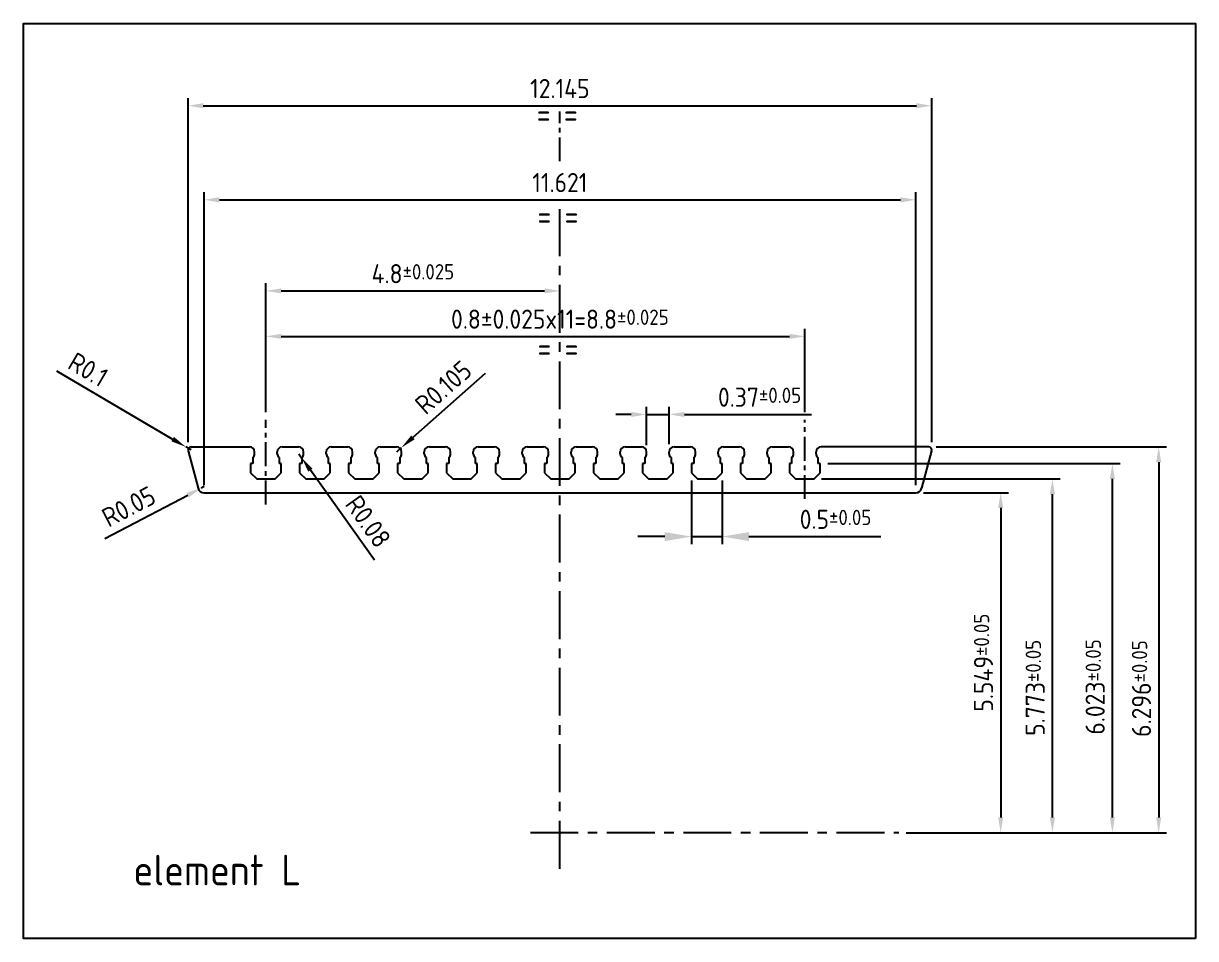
# Model space of a CAD drawing. Extents: x 1213 to 1529, y 605 to 786.
# Drawn here: x 1212.7 to 1365.9, y 606.6 to 726.1 of the extents above; entities that cross this region are included whole.
import ezdxf

# ---------------------------------------------------------------- set-up
doc = ezdxf.new("R2010")
doc.units = 0
doc.linetypes.add('AXES', pattern=[2, 1.25, -0.25, 0.25, -0.25])
doc.layers.add('AXIS', color=4, linetype='AXES', lineweight=25)
doc.layers.add('DIMENSIONS', color=3, linetype='Continuous', lineweight=25)
doc.layers.add('bottom leadframe', color=7, linetype='Continuous')
doc.layers.add('leadframe', color=7, linetype='Continuous')
doc.styles.get("Standard").update_dxf_attribs({"font": 'ISOCP.SHX', "bigfont": 'bigfont.shx'})
doc.dimstyles.new('ST standard', dxfattribs={"dimtxt": 2.5, "dimasz": 3.5, "dimexe": 1, "dimexo": 1, "dimgap": 1, "dimtad": 1, "dimdec": 3, "dimdsep": 46, "dimtxsty": 'STANDARD', "dimcen": 0, "dimclrd": 3, "dimclre": 3, "dimclrt": 1, "dimadec": 0, "dimazin": 2, "dimtol": 1, "dimtp": 0.1, "dimtm": 0.1, "dimtfac": 0.8, "dimtdec": 3, "dimtmove": 0, "dimatfit": 3, "dimfxl": 1, "dimtolj": 2, "dimlwd": -1, "dimlwe": -1, "dimarcsym": 1})
doc.dimstyles.new('ST standard$0', dxfattribs={"dimtxt": 2.5, "dimasz": 2, "dimexe": 1, "dimexo": 1, "dimgap": 1, "dimtad": 1, "dimdec": 3, "dimdsep": 46, "dimtxsty": 'STANDARD', "dimcen": 0, "dimclrd": 3, "dimclre": 3, "dimclrt": 1, "dimadec": 0, "dimazin": 2, "dimtol": 1, "dimtp": 0.1, "dimtm": 0.1, "dimtfac": 0.8, "dimtdec": 3, "dimtmove": 0, "dimatfit": 3, "dimfxl": 1, "dimtolj": 2, "dimlwd": -1, "dimlwe": -1, "dimarcsym": 1})

# ---------------------------------------------------------------- blocks, each defined once
blk = doc.blocks.new('*D26')
at = {"layer": 'Defpoints', "color": 0, "ltscale": 50, "transparency": 16777216}
for p in [(1331.4, 715.32), (1234.24, 670.37), (1331.4, 670.37)]:
    blk.add_point(p, dxfattribs=at)
at = {"layer": 'DIMENSIONS', "color": 3, "linetype": 'ByBlock', "ltscale": 50, "transparency": 16777216}
for p, q in [((1234.24, 671.37), (1234.24, 716.32)), ((1331.4, 671.37), (1331.4, 716.32))]:
    blk.add_line(p, q, dxfattribs=at)
at = {"layer": 'DIMENSIONS', "color": 3, "ltscale": 50, "transparency": 16777216}
blk.add_line((1236.24, 715.32), (1329.4, 715.32), dxfattribs=at)
for points in [[(1236.24, 715.66), (1236.24, 714.99), (1234.24, 715.32)], [(1329.4, 715.66), (1329.4, 714.99), (1331.4, 715.32)]]:
    blk.add_solid(points, dxfattribs=at)
at = {"layer": 'DIMENSIONS', "color": 1, "ltscale": 50, "transparency": 16777216, "insert": (1282.82, 717.57), "char_height": 2.5, "attachment_point": 5}
blk.add_mtext('\\A2;12.145', dxfattribs=at)
blk = doc.blocks.new('*D27')
at = {"layer": 'Defpoints', "color": 0, "ltscale": 50, "transparency": 16777216}
for p in [(1329.31, 703.04), (1236.34, 664.79), (1329.31, 664.79)]:
    blk.add_point(p, dxfattribs=at)
at = {"layer": 'DIMENSIONS', "color": 3, "linetype": 'ByBlock', "ltscale": 50, "transparency": 16777216}
for p, q in [((1236.34, 665.79), (1236.34, 704.04)), ((1329.31, 665.79), (1329.31, 704.04))]:
    blk.add_line(p, q, dxfattribs=at)
at = {"layer": 'DIMENSIONS', "color": 3, "ltscale": 50, "transparency": 16777216}
blk.add_line((1238.34, 703.04), (1327.31, 703.04), dxfattribs=at)
for points in [[(1238.34, 703.37), (1238.34, 702.7), (1236.34, 703.04)], [(1327.31, 703.37), (1327.31, 702.7), (1329.31, 703.04)]]:
    blk.add_solid(points, dxfattribs=at)
at = {"layer": 'DIMENSIONS', "color": 1, "ltscale": 50, "transparency": 16777216, "insert": (1282.82, 705.29), "char_height": 2.5, "attachment_point": 5}
blk.add_mtext('\\A2;11.621', dxfattribs=at)
blk = doc.blocks.new('*D28')
at = {"layer": 'AXIS', "color": 3, "linetype": 'ByBlock', "ltscale": 50, "transparency": 16777216}
for p, q in [((1244.42, 675.32), (1244.42, 692.14)), ((1246.42, 691.14), (1280.82, 691.14))]:
    blk.add_line(p, q, dxfattribs=at)
at = {"layer": 'AXIS', "color": 3, "ltscale": 50, "transparency": 16777216}
for points in [[(1246.42, 691.48), (1246.42, 690.81), (1244.42, 691.14)], [(1280.82, 691.48), (1280.82, 690.81), (1282.82, 691.14)]]:
    blk.add_solid(points, dxfattribs=at)
at = {"layer": 'Defpoints', "color": 0, "ltscale": 50, "transparency": 16777216}
for p in [(1282.82, 691.14), (1282.82, 691.14), (1244.42, 674.32)]:
    blk.add_point(p, dxfattribs=at)
at = {"layer": 'AXIS', "color": 1, "ltscale": 50, "transparency": 16777216, "insert": (1263.62, 693.39), "char_height": 2.5, "attachment_point": 5}
blk.add_mtext('\\A2;4.8{\\H2;±0.025}', dxfattribs=at)
blk = doc.blocks.new('*D29')
at = {"layer": 'AXIS', "color": 3, "linetype": 'ByBlock', "ltscale": 50, "transparency": 16777216}
for p, q in [((1244.42, 675.32), (1244.42, 686.2)), ((1314.82, 675.32), (1314.82, 686.2)), ((1246.42, 685.2), (1312.82, 685.2))]:
    blk.add_line(p, q, dxfattribs=at)
at = {"layer": 'AXIS', "color": 3, "ltscale": 50, "transparency": 16777216}
for points in [[(1246.42, 685.54), (1246.42, 684.87), (1244.42, 685.2)], [(1312.82, 685.54), (1312.82, 684.87), (1314.82, 685.2)]]:
    blk.add_solid(points, dxfattribs=at)
at = {"layer": 'Defpoints', "color": 0, "ltscale": 50, "transparency": 16777216}
for p in [(1314.82, 685.2), (1244.42, 674.32), (1314.82, 674.32)]:
    blk.add_point(p, dxfattribs=at)
at = {"layer": 'AXIS', "color": 1, "ltscale": 50, "transparency": 16777216, "insert": (1282.82, 687.45), "char_height": 2.5, "attachment_point": 5}
blk.add_mtext('\\A2;0.8%%P0.025x11=8.8{\\H2;±0.025}', dxfattribs=at)
blk = doc.blocks.new('*D30')
at = {"layer": 'AXIS', "color": 3, "linetype": 'ByBlock', "ltscale": 50, "transparency": 16777216}
for p, q in [((1317.02, 666.58), (1348.17, 666.58)), ((1347.17, 622.39), (1347.17, 664.58)), ((1328.08, 620.39), (1348.17, 620.39))]:
    blk.add_line(p, q, dxfattribs=at)
at = {"layer": 'AXIS', "color": 3, "ltscale": 50, "transparency": 16777216}
for points in [[(1346.83, 664.58), (1347.5, 664.58), (1347.17, 666.58)], [(1346.83, 622.39), (1347.5, 622.39), (1347.17, 620.39)]]:
    blk.add_solid(points, dxfattribs=at)
at = {"layer": 'Defpoints', "color": 0, "ltscale": 50, "transparency": 16777216}
for p in [(1316.02, 666.58), (1347.17, 666.58), (1327.08, 620.39)]:
    blk.add_point(p, dxfattribs=at)
at = {"layer": 'AXIS', "color": 1, "ltscale": 50, "transparency": 16777216, "insert": (1344.92, 639.31), "char_height": 2.5, "attachment_point": 5, "rotation": 90}
blk.add_mtext('\\A2;5.773{\\H2;±0.05}', dxfattribs=at)
blk = doc.blocks.new('*D31')
at = {"layer": 'AXIS', "color": 3, "linetype": 'ByBlock', "ltscale": 50, "transparency": 16777216}
for p, q in [((1317.82, 668.58), (1356, 668.58)), ((1355, 622.39), (1355, 666.58)), ((1328.08, 620.39), (1356, 620.39))]:
    blk.add_line(p, q, dxfattribs=at)
at = {"layer": 'AXIS', "color": 3, "ltscale": 50, "transparency": 16777216}
for points in [[(1354.67, 666.58), (1355.33, 666.58), (1355, 668.58)], [(1354.67, 622.39), (1355.33, 622.39), (1355, 620.39)]]:
    blk.add_solid(points, dxfattribs=at)
at = {"layer": 'Defpoints', "color": 0, "ltscale": 50, "transparency": 16777216}
for p in [(1316.82, 668.58), (1355, 668.58), (1327.08, 620.39)]:
    blk.add_point(p, dxfattribs=at)
at = {"layer": 'AXIS', "color": 1, "ltscale": 50, "transparency": 16777216, "insert": (1352.75, 639.42), "char_height": 2.5, "attachment_point": 5, "rotation": 90}
blk.add_mtext('\\A2;6.023{\\H2;±0.05}', dxfattribs=at)
blk = doc.blocks.new('*D32')
at = {"layer": 'AXIS', "color": 3, "linetype": 'ByBlock', "ltscale": 50, "transparency": 16777216}
for p, q in [((1294.14, 671), (1294.14, 676.01)), ((1297.1, 671.13), (1297.1, 676.01)), ((1292.14, 675.01), (1290.14, 675.01)), ((1294.14, 675.01), (1297.1, 675.01)), ((1299.1, 675.01), (1315.71, 675.01))]:
    blk.add_line(p, q, dxfattribs=at)
at = {"layer": 'AXIS', "color": 3, "ltscale": 50, "transparency": 16777216}
for points in [[(1292.14, 675.34), (1292.14, 674.67), (1294.14, 675.01)], [(1299.1, 675.34), (1299.1, 674.67), (1297.1, 675.01)]]:
    blk.add_solid(points, dxfattribs=at)
at = {"layer": 'Defpoints', "color": 0, "ltscale": 50, "transparency": 16777216}
for p in [(1297.1, 675.01), (1294.14, 670), (1297.1, 670.13)]:
    blk.add_point(p, dxfattribs=at)
at = {"layer": 'AXIS', "color": 1, "ltscale": 50, "transparency": 16777216, "insert": (1308.91, 677.26), "char_height": 2.5, "attachment_point": 5}
blk.add_mtext('\\A2;0.37{\\H2;±0.05}', dxfattribs=at)
blk = doc.blocks.new('*D33')
at = {"layer": 'AXIS', "color": 3, "linetype": 'ByBlock', "ltscale": 50, "transparency": 16777216}
for p, q in [((1300.02, 666.38), (1300.02, 658.06)), ((1304.02, 666.38), (1304.02, 658.06)), ((1296.52, 659.06), (1293.02, 659.06)), ((1300.02, 659.06), (1304.02, 659.06)), ((1307.52, 659.06), (1324.76, 659.06))]:
    blk.add_line(p, q, dxfattribs=at)
at = {"layer": 'AXIS', "color": 3, "ltscale": 50, "transparency": 16777216}
for points in [[(1296.52, 659.64), (1296.52, 658.47), (1300.02, 659.06)], [(1307.52, 659.64), (1307.52, 658.47), (1304.02, 659.06)]]:
    blk.add_solid(points, dxfattribs=at)
at = {"layer": 'Defpoints', "color": 0, "ltscale": 50, "transparency": 16777216}
for p in [(1300.02, 667.38), (1304.02, 667.38), (1304.02, 659.06)]:
    blk.add_point(p, dxfattribs=at)
at = {"layer": 'AXIS', "color": 1, "ltscale": 50, "transparency": 16777216, "insert": (1318.83, 661.31), "char_height": 2.5, "attachment_point": 5}
blk.add_mtext('\\A2;0.5{\\H2;±0.05}', dxfattribs=at)
blk = doc.blocks.new('*D34')
at = {"layer": 'AXIS', "color": 3, "linetype": 'ByBlock', "ltscale": 50, "transparency": 16777216}
for p, q in [((1330.31, 664.79), (1341.41, 664.79)), ((1340.41, 662.79), (1340.41, 622.39)), ((1328.08, 620.39), (1341.41, 620.39))]:
    blk.add_line(p, q, dxfattribs=at)
at = {"layer": 'AXIS', "color": 3, "ltscale": 50, "transparency": 16777216}
for points in [[(1340.07, 662.79), (1340.74, 662.79), (1340.41, 664.79)], [(1340.07, 622.39), (1340.74, 622.39), (1340.41, 620.39)]]:
    blk.add_solid(points, dxfattribs=at)
at = {"layer": 'Defpoints', "color": 0, "ltscale": 50, "transparency": 16777216}
for p in [(1329.31, 664.79), (1327.08, 620.39), (1340.41, 620.39)]:
    blk.add_point(p, dxfattribs=at)
at = {"layer": 'AXIS', "color": 1, "ltscale": 50, "transparency": 16777216, "insert": (1338.16, 642.59), "char_height": 2.5, "attachment_point": 5, "rotation": 90}
blk.add_mtext('\\A2;5.549{\\H2;±0.05}', dxfattribs=at)
blk = doc.blocks.new('*D25')
at = {"layer": 'AXIS', "color": 3, "linetype": 'ByBlock', "ltscale": 50, "transparency": 16777216}
for p, q in [((1332, 670.77), (1362.05, 670.77)), ((1361.05, 668.77), (1361.05, 622.39)), ((1328.08, 620.39), (1362.05, 620.39))]:
    blk.add_line(p, q, dxfattribs=at)
at = {"layer": 'AXIS', "color": 3, "ltscale": 50, "transparency": 16777216}
for points in [[(1360.72, 668.77), (1361.39, 668.77), (1361.05, 670.77)], [(1360.72, 622.39), (1361.39, 622.39), (1361.05, 620.39)]]:
    blk.add_solid(points, dxfattribs=at)
at = {"layer": 'Defpoints', "color": 0, "ltscale": 50, "transparency": 16777216}
for p in [(1331, 670.77), (1327.08, 620.39), (1361.05, 620.39)]:
    blk.add_point(p, dxfattribs=at)
at = {"layer": 'AXIS', "color": 1, "ltscale": 50, "transparency": 16777216, "insert": (1358.8, 639.21), "char_height": 2.5, "attachment_point": 5, "rotation": 90}
blk.add_mtext('\\A2;6.296{\\H2;±0.05}', dxfattribs=at)
blk = doc.blocks.new('*D35')
at = {"layer": 'Defpoints', "color": 0, "ltscale": 50, "transparency": 16777216}
for p in [(1235.98, 665.4), (1236.34, 665.59)]:
    blk.add_point(p, dxfattribs=at)
at = {"layer": 'DIMENSIONS', "color": 3, "ltscale": 50, "transparency": 16777216}
for p, q in [((1236.34, 665.59), (1235.98, 665.4)), ((1223.39, 658.81), (1234.21, 664.47))]:
    blk.add_line(p, q, dxfattribs=at)
blk.add_solid([(1234.05, 664.77), (1234.36, 664.18), (1235.98, 665.4)], dxfattribs=at)
at = {"layer": 'DIMENSIONS', "color": 1, "ltscale": 50, "transparency": 16777216, "insert": (1226.49, 662.98), "char_height": 2.5, "attachment_point": 5, "rotation": 27.604}
blk.add_mtext('\\A2;R0.05', dxfattribs=at)
blk = doc.blocks.new('*D36')
at = {"layer": 'Defpoints', "color": 0, "ltscale": 50, "transparency": 16777216}
for p in [(1233.95, 670.77), (1234.64, 670.37)]:
    blk.add_point(p, dxfattribs=at)
at = {"layer": 'DIMENSIONS', "color": 3, "ltscale": 50, "transparency": 16777216}
for p, q in [((1217.04, 680.71), (1232.23, 671.78)), ((1234.64, 670.37), (1233.95, 670.77))]:
    blk.add_line(p, q, dxfattribs=at)
blk.add_solid([(1232.4, 672.07), (1232.06, 671.5), (1233.95, 670.77)], dxfattribs=at)
at = {"layer": 'DIMENSIONS', "color": 1, "ltscale": 50, "transparency": 16777216, "insert": (1221.2, 680.87), "char_height": 2.5, "attachment_point": 5, "rotation": 329.5567}
blk.add_mtext('\\A2;R0.1', dxfattribs=at)
blk = doc.blocks.new('*D37')
at = {"layer": 'Defpoints', "color": 0, "ltscale": 50, "transparency": 16777216}
for p in [(1248.7, 669.88), (1249.07, 669.36)]:
    blk.add_point(p, dxfattribs=at)
at = {"layer": 'DIMENSIONS', "color": 3, "ltscale": 50, "transparency": 16777216}
for p, q in [((1248.7, 669.88), (1249.07, 669.36)), ((1258.62, 655.96), (1250.23, 667.73))]:
    blk.add_line(p, q, dxfattribs=at)
blk.add_solid([(1250.5, 667.92), (1249.96, 667.54), (1249.07, 669.36)], dxfattribs=at)
at = {"layer": 'DIMENSIONS', "color": 1, "ltscale": 50, "transparency": 16777216, "insert": (1257.77, 661.03), "char_height": 2.5, "attachment_point": 5, "rotation": 305.4778}
blk.add_mtext('\\A2;R0.08', dxfattribs=at)
blk = doc.blocks.new('*D38')
at = {"layer": 'Defpoints', "color": 0, "ltscale": 50, "transparency": 16777216}
for p in [(1261.5, 670.13), (1262.13, 670.68)]:
    blk.add_point(p, dxfattribs=at)
at = {"layer": 'DIMENSIONS', "color": 3, "ltscale": 50, "transparency": 16777216}
for p, q in [((1273.06, 680.37), (1263.63, 672.01)), ((1261.5, 670.13), (1262.13, 670.68))]:
    blk.add_line(p, q, dxfattribs=at)
blk.add_solid([(1263.4, 672.26), (1263.85, 671.76), (1262.13, 670.68)], dxfattribs=at)
at = {"layer": 'DIMENSIONS', "color": 1, "ltscale": 50, "transparency": 16777216, "insert": (1267.6, 678.54), "char_height": 2.5, "attachment_point": 5, "rotation": 41.5547}
blk.add_mtext('\\A2;R0.105', dxfattribs=at)
blk = doc.blocks.new('external Lead bottom')
at = {"layer": 'bottom leadframe', "ltscale": 50}
for p, q in [((-0.185, 0.412), (-0.185, 0.443)), ((0.185, 0.412), (0.185, 0.443)), ((-0.215, 0.25), (-0.25, 0.25)), ((-0.25, 0.25), (-0.25, 0.1)), ((-0.215, 0.35), (-0.215, 0.25)), ((0.215, 0.35), (0.215, 0.25)), ((0.25, 0.25), (0.215, 0.25)), ((0.25, 0.1), (0.25, 0.25)), ((-0.25, 0.1), (-0.15, 0)), ((-0.15, 0), (0.15, 0)), ((0.15, 0), (0.25, 0.1))]:
    blk.add_line(p, q, dxfattribs=at)
for centre, start, end in [((-0.265, 0.443), 0, 90), ((-0.265, 0.412), 308.6822, 0), ((0.265, 0.443), 90, 180), ((0.265, 0.412), 180, 231.3178)]:
    blk.add_arc(centre, 0.08, start, end, dxfattribs=at)
blk = doc.blocks.new('*U15')
at = {"layer": 'leadframe'}
blk.add_blockref('external Lead bottom', (0, -0.2615), dxfattribs=at)
blk = doc.blocks.new('*U16')
at = {"layer": 'leadframe', "color": 0, "linetype": 'ByBlock', "lineweight": -2, "transparency": 16777216}
for p in [(0, 0), (0.8, 0), (1.6, 0), (2.4, 0), (3.2, 0), (4, 0), (4.8, 0), (5.6, 0), (6.4, 0), (7.2, 0), (8, 0), (8.8, 0)]:
    blk.add_blockref('*U15', p, dxfattribs=at)
blk = doc.blocks.new('external leads bottom')
at = {"layer": 'bottom leadframe'}
for p, q in [((-6.071, 0.685), (-5.907, 0.074)), ((6.071, 0.685), (5.907, 0.074))]:
    blk.add_line(p, q, dxfattribs=at)
at = {"layer": 'bottom leadframe', "ltscale": 50}
for p, q in [((-6.023, 0.747), (-5.065, 0.747)), ((-4.535, 0.747), (-4.265, 0.747)), ((-2.935, 0.747), (-2.665, 0.747)), ((-2.135, 0.747), (-1.865, 0.747)), ((-1.335, 0.747), (-1.065, 0.747)), ((-0.535, 0.747), (-0.265, 0.747)), ((0.265, 0.747), (0.535, 0.747)), ((1.065, 0.747), (1.335, 0.747)), ((1.865, 0.747), (2.135, 0.747)), ((2.665, 0.747), (2.935, 0.747)), ((3.465, 0.747), (3.735, 0.747)), ((6.023, 0.747), (4.265, 0.747)), ((-5.811, 0), (5.811, 0))]:
    blk.add_line(p, q, dxfattribs=at)
at = {"layer": 'bottom leadframe'}
for centre, radius, start, end in [((-6.023, 0.697), 0.05, 90, 195), ((6.023, 0.697), 0.05, 345, 90), ((-5.811, 0.1), 0.1, 195, 270), ((5.811, 0.1), 0.1, 270, 345)]:
    blk.add_arc(centre, radius, start, end, dxfattribs=at)
at = {"layer": 'leadframe', "ltscale": 50}
blk.add_line((-3.735, 0.747), (-3.465, 0.747), dxfattribs=at)
at = {"layer": 'leadframe'}
blk.add_blockref('*U16', (-4.8, 0.486), dxfattribs=at)

msp = doc.modelspace()

# ---------------------------------------------------------------- linework, layer by layer
at = {"layer": 'AXIS', "ltscale": 2.5}
for p, q in [((1282.8206, 708.0634), (1282.8206, 714.5724)), ((1244.4206, 663.2426), (1244.4206, 674.3238)), ((1314.8206, 663.9654), (1314.8206, 674.3238))]:
    msp.add_line(p, q, dxfattribs=at)
at = {"layer": 'AXIS', "ltscale": 5}
for p, q in [((1282.8206, 615.6778), (1282.8206, 701.8358)), ((1278.9633, 620.3946), (1327.0828, 620.3946))]:
    msp.add_line(p, q, dxfattribs=at)
at = {"layer": 'bottom leadframe'}
msp.add_lwpolyline([(1365.8669, 606.5643), (1212.7414, 606.5643), (1212.7414, 726.0668), (1365.8669, 726.0668)], close=True, dxfattribs=at)

# ---------------------------------------------------------------- block references
at = {"layer": 'leadframe', "ltscale": 50, "xscale": 8, "yscale": 8, "zscale": 8}
msp.add_blockref('external leads bottom', (1282.8206, 664.7852), dxfattribs=at)

# ---------------------------------------------------------------- texts
at = {"layer": 'DIMENSIONS', "ltscale": 50}
for p in [(1279.7891, 712.7866), (1279.8795, 699.4755), (1279.8795, 682.23)]:
    msp.add_text('= =', height=3, dxfattribs=at).set_placement(p)
at = {"layer": 'DIMENSIONS', "color": 1, "ltscale": 50}
msp.add_text('element L', height=4, dxfattribs=at).set_placement((1227.1044, 613.5071))

# ---------------------------------------------------------------- dimensions: what is measured, and where the dimension line sits
at = {"layer": 'AXIS', "ltscale": 50}
dim = msp.add_linear_dim(base=(1282.8206, 691.1428), p1=(1244.4206, 674.3238), p2=(1282.8206, 691.1428), dimstyle='ST standard$0', override={"dimlfac": 0.125, "dimtp": 0.025, "dimtm": 0.025}, dxfattribs=at)
dim.commit()
dim.dimension.update_dxf_attribs({"geometry": '*D28', "text_midpoint": (1263.6206, 693.3928)})
dim = msp.add_linear_dim(base=(1314.8206, 685.2031), p1=(1244.4206, 674.3238), p2=(1314.8206, 674.3238), text='0.8%%P0.025x11=<>', dimstyle='ST standard$0', override={"dimlfac": 0.125, "dimtp": 0.025, "dimtm": 0.025}, dxfattribs=at)
dim.commit()
dim.dimension.update_dxf_attribs({"geometry": '*D29', "text_midpoint": (1282.8206, 685.2031), "dimtype": 128})
for base, p1, p2, override, picture, middle in [((1297.1006, 675.0079), (1294.1406, 670.003), (1297.1006, 670.1252), {"dimlfac": 0.125, "dimtp": 0.05, "dimtm": 0.05}, '*D32', (1308.9055, 675.0079)), ((1304.0206, 659.0559), (1300.0206, 667.3812), (1304.0206, 667.3812), {"dimasz": 3.5, "dimlfac": 0.125, "dimtp": 0.05, "dimtm": 0.05}, '*D33', (1318.8255, 659.0559))]:
    dim = msp.add_linear_dim(base=base, p1=p1, p2=p2, dimstyle='ST standard$0', override=override, dxfattribs=at)
    dim.commit()
    dim.dimension.update_dxf_attribs({"geometry": picture, "text_midpoint": middle, "dimtype": 128})
for base, p1, p2, picture, middle in [((1361.0541, 620.3946), (1331.0006, 670.7652), (1327.0828, 620.3946), '*D25', (1361.0541, 639.2101)), ((1354.9985, 668.5812), (1327.0828, 620.3946), (1316.8206, 668.5812), '*D31', (1354.9985, 639.4188)), ((1347.1679, 666.5812), (1327.0828, 620.3946), (1316.0206, 666.5812), '*D30', (1347.1679, 639.3145))]:
    dim = msp.add_linear_dim(base=base, p1=p1, p2=p2, angle=90, dimstyle='ST standard$0', override={"dimlfac": 0.125, "dimtp": 0.05, "dimtm": 0.05}, dxfattribs=at)
    dim.commit()
    dim.dimension.update_dxf_attribs({"geometry": picture, "text_midpoint": middle, "dimtype": 128})
dim = msp.add_linear_dim(base=(1340.4071, 620.3946), p1=(1329.3057, 664.7852), p2=(1327.0828, 620.3946), angle=90, dimstyle='ST standard$0', override={"dimlfac": 0.125, "dimtp": 0.05, "dimtm": 0.05}, dxfattribs=at)
dim.commit()
dim.dimension.update_dxf_attribs({"geometry": '*D34', "text_midpoint": (1338.1571, 642.5899)})
at = {"layer": 'DIMENSIONS', "ltscale": 50}
for base, p1, p2, picture, middle in [((1331.4006, 715.3225), (1234.2406, 670.365), (1331.4006, 670.3652), '*D26', (1282.8206, 715.3225)), ((1329.3057, 703.0365), (1236.3355, 664.7852), (1329.3057, 664.7852), '*D27', (1282.8206, 703.0365))]:
    dim = msp.add_linear_dim(base=base, p1=p1, p2=p2, dimstyle='ST standard$0', override={"dimlfac": 0.125, "dimtol": 0, "dimtp": 0.025, "dimtm": 0.025}, dxfattribs=at)
    dim.commit()
    dim.dimension.update_dxf_attribs({"geometry": picture, "text_midpoint": middle, "dimtype": 128})
for center, mpoint, picture, middle in [((1234.6406, 670.3652), (1233.9509, 670.7705), '*D36', (1220.0599, 678.9344)), ((1248.7006, 669.8807), (1249.0721, 669.3596), '*D37', (1255.9363, 659.7284)), ((1236.3355, 665.5852), (1235.9811, 665.3998), '*D35', (1227.5319, 660.982))]:
    dim = msp.add_radius_dim(center=center, mpoint=mpoint, dimstyle='ST standard', override={"dimasz": 2, "dimlfac": 0.125, "dimtol": 0, "dimtp": 0.025, "dimtm": 0.025}, dxfattribs=at)
    dim.commit()
    dim.dimension.update_dxf_attribs({"geometry": picture, "text_midpoint": middle, "dimtype": 132})
dim = msp.add_radius_dim(center=(1261.5006, 670.1252), mpoint=(1262.1292, 670.6824), dimstyle='ST standard', override={"dimasz": 2, "dimlfac": 0.125, "dimtol": 0, "dimtp": 0.025, "dimtm": 0.025}, dxfattribs=at)
dim.commit()
dim.dimension.update_dxf_attribs({"geometry": '*D38', "text_midpoint": (1267.5974, 678.5363)})

doc.saveas('drawing.dxf')
